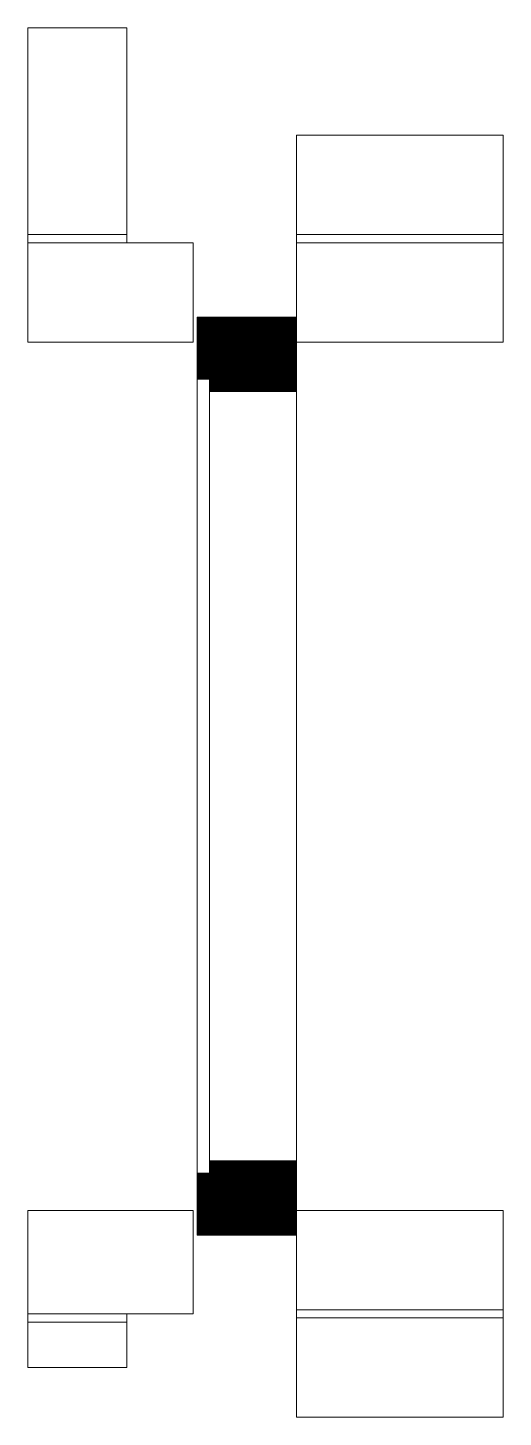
# Model space of a CAD drawing. Extents: x 156 to 214, y 886 to 1054.
import ezdxf

# ---------------------------------------------------------------- set-up
doc = ezdxf.new("R2010")
doc.units = 0
doc.layers.get('0').update_dxf_attribs({"linetype": 'CONTINUOUS', "lineweight": 0})
pattern_1 = [(45, (0, 0), (-0.088388348, 0.088388348), [])]

msp = doc.modelspace()

# ---------------------------------------------------------------- hatches: boundary and pattern name
at = {"lineweight": 18}
h = msp.add_hatch(dxfattribs=at)
h.set_pattern_fill('ANSI31', color=32, style=0)
h.set_pattern_definition(pattern_1)
h.paths.add_polyline_path([(176.75, 1018.99), (188.75, 1018.99), (188.75, 1009.99), (178.25, 1009.99), (178.25, 1011.49), (176.75, 1011.49)])
h = msp.add_hatch(dxfattribs=at)
h.set_pattern_fill('ANSI31', color=32, style=0)
h.set_pattern_definition(pattern_1)
h.paths.add_polyline_path([(176.75, 907.99), (188.75, 907.99), (188.75, 916.99), (178.25, 916.99), (178.25, 915.49), (176.75, 915.49)])

# ---------------------------------------------------------------- linework, layer by layer
for p, q in [((156.25, 1053.99), (168.25, 1053.99)), ((156.25, 1015.99), (156.25, 1053.99)), ((168.25, 1027.99), (168.25, 1053.99)), ((188.75, 1015.99), (188.75, 1040.99)), ((188.75, 1040.99), (213.75, 1040.99)), ((213.75, 1015.99), (213.75, 1040.99)), ((156.25, 1028.99), (168.25, 1028.99)), ((188.75, 1028.99), (213.75, 1028.99)), ((156.25, 1027.99), (176.25, 1027.99)), ((188.75, 1027.99), (213.75, 1027.99)), ((156.25, 1015.99), (176.25, 1015.99)), ((188.75, 1015.99), (213.75, 1015.99)), ((156.25, 910.99), (176.25, 910.99)), ((156.25, 891.99), (156.25, 910.99)), ((188.75, 910.99), (213.75, 910.99)), ((188.75, 885.99), (188.75, 910.99)), ((213.75, 885.99), (213.75, 910.99)), ((188.75, 898.99), (213.75, 898.99)), ((156.25, 898.49), (176.25, 898.49)), ((156.25, 897.49), (168.25, 897.49)), ((168.25, 891.99), (168.25, 898.49)), ((188.75, 897.99), (213.75, 897.99)), ((156.25, 891.99), (168.25, 891.99)), ((188.75, 885.99), (213.75, 885.99))]:
    msp.add_line(p, q)
at = {"lineweight": 0}
for p, q in [((176.25, 1015.99), (176.25, 1027.99)), ((176.25, 898.49), (176.25, 910.99))]:
    msp.add_line(p, q, dxfattribs=at)
at = {"color": 32, "lineweight": 18}
for p, q in [((176.75, 1018.99), (188.75, 1018.99)), ((176.75, 1011.49), (176.75, 1018.99)), ((188.75, 1009.99), (188.75, 1018.99)), ((176.75, 1011.49), (178.25, 1011.49)), ((178.25, 1009.99), (178.25, 1011.49)), ((178.25, 1009.99), (188.75, 1009.99)), ((178.25, 916.99), (188.75, 916.99)), ((178.25, 915.49), (178.25, 916.99)), ((188.75, 907.99), (188.75, 916.99)), ((176.75, 907.99), (176.75, 915.49)), ((176.75, 915.49), (178.25, 915.49)), ((176.75, 907.99), (188.75, 907.99))]:
    msp.add_line(p, q, dxfattribs=at)
at = {"color": 32, "lineweight": 0}
for p, q in [((176.75, 1011.49), (176.75, 915.49)), ((178.25, 1009.99), (178.25, 916.99)), ((188.75, 1009.99), (188.75, 916.99))]:
    msp.add_line(p, q, dxfattribs=at)

doc.saveas('drawing.dxf')
